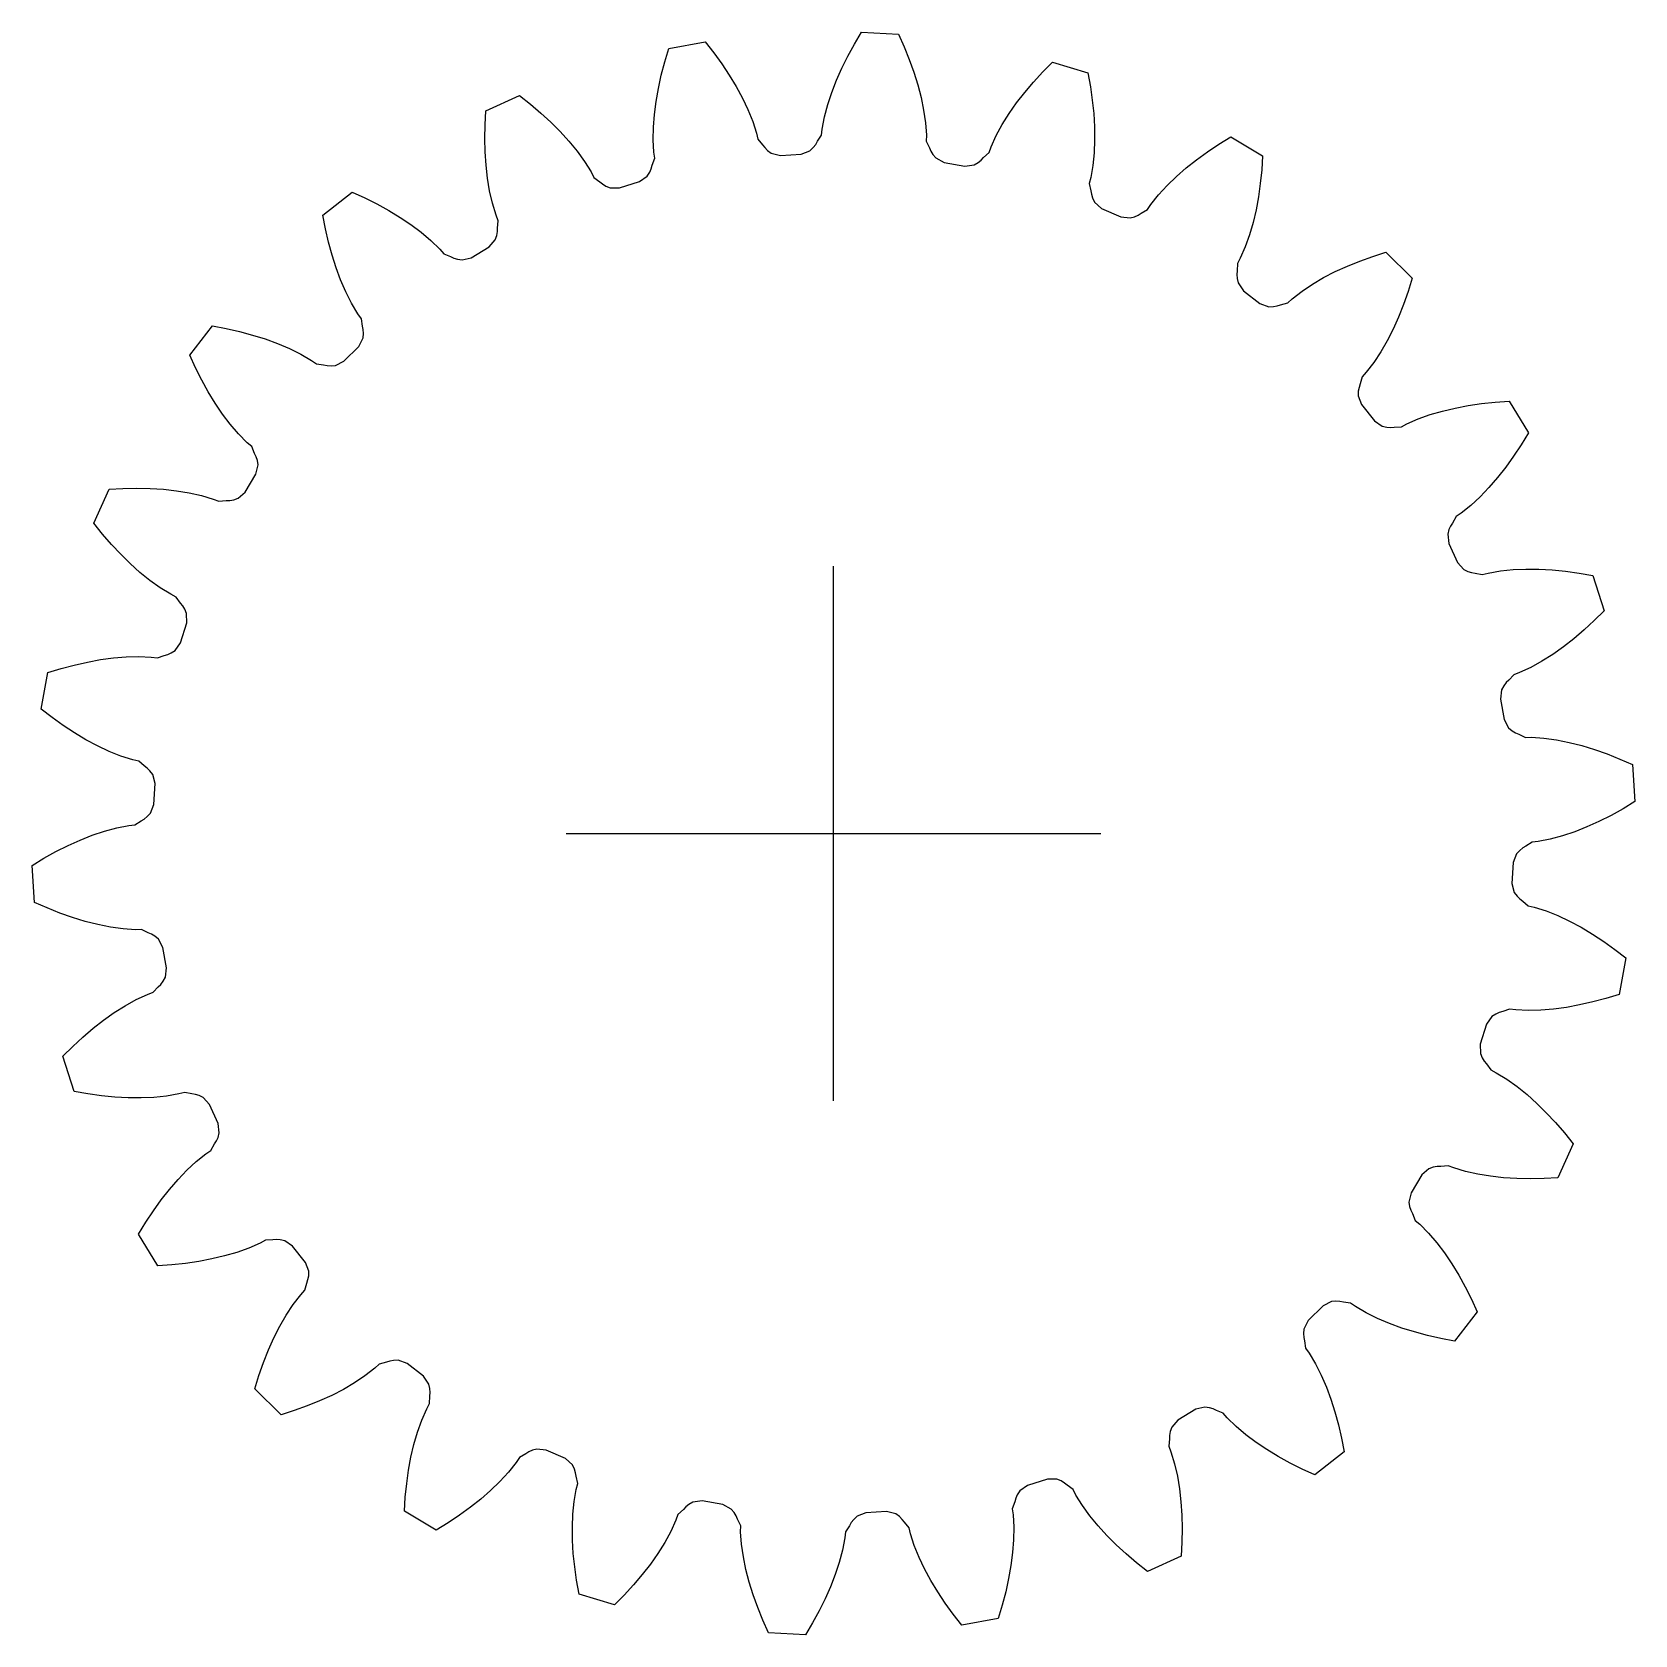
# Model space of a CAD drawing. Extents: x 0 to 68.4, y 0 to 68.4.
import ezdxf

# ---------------------------------------------------------------- set-up
doc = ezdxf.new("R2010")
doc.units = 0

msp = doc.modelspace()

# ---------------------------------------------------------------- linework, layer by layer
for p, q in [((35.08762, 67.86496), (35.39057, 68.37508)), ((35.39057, 68.37508), (36.96889, 68.28343)), ((27.17679, 67.66737), (28.73118, 67.9561)), ((28.73118, 67.9561), (29.09568, 67.48798)), ((34.80814, 67.35194), (35.08762, 67.86496)), ((36.96889, 68.28343), (37.21077, 67.74169)), ((37.21077, 67.74169), (37.429, 67.19976)), ((26.85614, 66.53457), (27.00472, 67.09958)), ((27.00472, 67.09958), (27.17679, 67.66737)), ((29.09568, 67.48798), (29.43726, 67.01403)), ((29.43726, 67.01403), (29.75492, 66.53458)), ((34.55307, 66.83646), (34.80814, 67.35194)), ((37.429, 67.19976), (37.62269, 66.65823)), ((43.11882, 66.67375), (43.53504, 67.09654)), ((43.53504, 67.09654), (45.04556, 66.62984)), ((26.73185, 65.97303), (26.85614, 66.53457)), ((29.75492, 66.53458), (30.04738, 66.04994)), ((34.12157, 65.79997), (34.32366, 66.31898)), ((34.32366, 66.31898), (34.55307, 66.83646)), ((37.62269, 66.65823), (37.79067, 66.11767)), ((42.72468, 66.24251), (43.11882, 66.67375)), ((45.04556, 66.62984), (45.15076, 66.04595)), ((19.37106, 65.01454), (20.81118, 65.66687)), ((20.81118, 65.66687), (21.27711, 65.29958)), ((26.63294, 65.41569), (26.73185, 65.97303)), ((30.04738, 66.04994), (30.31292, 65.56035)), ((33.94924, 65.27991), (34.12157, 65.79997)), ((37.79067, 66.11767), (37.93133, 65.57876)), ((42.00707, 65.35552), (42.35366, 65.80305)), ((42.35366, 65.80305), (42.72468, 66.24251)), ((45.15076, 66.04595), (45.23296, 65.46755)), ((19.33987, 64.42206), (19.37106, 65.01454)), ((21.27711, 65.29958), (21.72219, 64.92115)), ((26.56093, 64.8634), (26.63294, 65.41569)), ((30.31292, 65.56035), (30.54908, 65.06599)), ((30.54908, 65.06599), (30.7519, 64.56685)), ((33.81058, 64.75928), (33.94924, 65.27991)), ((37.93133, 65.57876), (38.04232, 65.04225)), ((38.04232, 65.04225), (38.11979, 64.50907)), ((41.68665, 64.89995), (42.00707, 65.35552)), ((45.23296, 65.46755), (45.29142, 64.89539)), ((19.33081, 63.83792), (19.33987, 64.42206)), ((21.72219, 64.92115), (22.14536, 64.53165)), ((22.14536, 64.53165), (22.5453, 64.13108)), ((26.50803, 63.77852), (26.51806, 64.3172)), ((26.51806, 64.3172), (26.56093, 64.8634)), ((30.7519, 64.56685), (30.9136, 64.06252)), ((33.71336, 64.23867), (33.81058, 64.75928)), ((38.11979, 64.50907), (38.1561, 63.9807)), ((41.13564, 63.96393), (41.39486, 64.43624)), ((41.39486, 64.43624), (41.68665, 64.89995)), ((45.29142, 64.89539), (45.32516, 64.33035)), ((45.32516, 64.33035), (45.33277, 63.77343)), ((19.34452, 63.26295), (19.33081, 63.83792)), ((22.5453, 64.13108), (22.9203, 63.71927)), ((22.9203, 63.71927), (23.2679, 63.29579)), ((26.53822, 63.24977), (26.50803, 63.77852)), ((30.9136, 64.06252), (30.9727, 63.80786)), ((30.9727, 63.80786), (31.1758, 63.56833)), ((33.33743, 63.45118), (33.4376, 63.58379)), ((33.4376, 63.58379), (33.51517, 63.71552)), ((33.51517, 63.71552), (33.68664, 63.9786)), ((33.68664, 63.9786), (33.71336, 64.23867)), ((38.1561, 63.9807), (38.15254, 63.7193)), ((38.15254, 63.7193), (38.29241, 63.43813)), ((40.91666, 63.48171), (41.13564, 63.96393)), ((45.33277, 63.77343), (45.31213, 63.22595)), ((50.14568, 63.27077), (50.63156, 63.59515)), ((50.63156, 63.59515), (51.13687, 63.90605)), ((51.13687, 63.90605), (52.49181, 63.09142)), ((19.38187, 62.69813), (19.34452, 63.26295)), ((23.2679, 63.29579), (23.58428, 62.85969)), ((26.47099, 62.69439), (26.57452, 62.99087)), ((26.57452, 62.99087), (26.53822, 63.24977)), ((31.1758, 63.56833), (31.26926, 63.44736)), ((31.26926, 63.44736), (31.38527, 63.32836)), ((31.38527, 63.32836), (31.54251, 63.21278)), ((31.54251, 63.21278), (31.93238, 63.11564)), ((31.93238, 63.11564), (32.82128, 63.17156)), ((32.82128, 63.17156), (33.19591, 63.3168)), ((33.19591, 63.3168), (33.33743, 63.45118)), ((38.29241, 63.43813), (38.35421, 63.29831)), ((38.35421, 63.29831), (38.43836, 63.155)), ((38.43836, 63.155), (38.56337, 63.00515)), ((38.56337, 63.00515), (38.91868, 62.81752)), ((40.36319, 62.80706), (40.49219, 62.91185)), ((40.49219, 62.91185), (40.59902, 63.02119)), ((40.59902, 63.02119), (40.82848, 63.23559)), ((40.82848, 63.23559), (40.91666, 63.48171)), ((45.31213, 63.22595), (45.25975, 62.68973)), ((49.23665, 62.58128), (49.68027, 62.93287)), ((49.68027, 62.93287), (50.14568, 63.27077)), ((52.49181, 63.09142), (52.45422, 62.49932)), ((19.44412, 62.14466), (19.38187, 62.69813)), ((23.58428, 62.85969), (23.86197, 62.40872)), ((23.86197, 62.40872), (23.9803, 62.1756)), ((25.92744, 62.00018), (26.25643, 62.23086)), ((26.25643, 62.23086), (26.36167, 62.3952)), ((26.36167, 62.3952), (26.4272, 62.54793)), ((26.4272, 62.54793), (26.47099, 62.69439)), ((38.91868, 62.81752), (39.79513, 62.6591)), ((39.79513, 62.6591), (40.19363, 62.71046)), ((40.19363, 62.71046), (40.36319, 62.80706)), ((45.25975, 62.68973), (45.16856, 62.16802)), ((48.42223, 61.83523), (48.81651, 62.21564)), ((48.81651, 62.21564), (49.23665, 62.58128)), ((52.45422, 62.49932), (52.39561, 61.91806)), ((12.42701, 60.57076), (13.66916, 61.54878)), ((13.66916, 61.54878), (14.20946, 61.30367)), ((19.53321, 61.60408), (19.44412, 62.14466)), ((19.65238, 61.07865), (19.53321, 61.60408)), ((23.9803, 62.1756), (24.23482, 61.99164)), ((24.23482, 61.99164), (24.35452, 61.89655)), ((24.35452, 61.89655), (24.49563, 61.80876)), ((24.49563, 61.80876), (24.67596, 61.73417)), ((24.67596, 61.73417), (25.07776, 61.73316)), ((25.07776, 61.73316), (25.92744, 62.00018)), ((45.16856, 62.16802), (45.10255, 61.91506)), ((45.10255, 61.91506), (45.17107, 61.60859)), ((45.17107, 61.60859), (45.19761, 61.45805)), ((48.05751, 61.43868), (48.42223, 61.83523)), ((52.39561, 61.91806), (52.31545, 61.34854)), ((14.20946, 61.30367), (14.73216, 61.04275)), ((14.73216, 61.04275), (15.23625, 60.76584)), ((19.80824, 60.57249), (19.65238, 61.07865)), ((45.19761, 61.45805), (45.24502, 61.29876)), ((45.24502, 61.29876), (45.33054, 61.12335)), ((45.33054, 61.12335), (45.63061, 60.85614)), ((45.63061, 60.85614), (46.44368, 60.49257)), ((47.58497, 60.80502), (47.72949, 61.02288)), ((47.72949, 61.02288), (48.05751, 61.43868)), ((52.31545, 61.34854), (52.21298, 60.79184)), ((12.53851, 59.98804), (12.42701, 60.57076)), ((15.23625, 60.76584), (15.72044, 60.47262)), ((15.72044, 60.47262), (16.18309, 60.16252)), ((16.18309, 60.16252), (16.62194, 59.83453)), ((19.90544, 60.3298), (19.80824, 60.57249)), ((19.87587, 60.01715), (19.90544, 60.3298)), ((46.44368, 60.49257), (46.8429, 60.44708)), ((46.8429, 60.44708), (47.03065, 60.50029)), ((47.03065, 60.50029), (47.18098, 60.57116)), ((47.18098, 60.57116), (47.31087, 60.65176)), ((47.31087, 60.65176), (47.58497, 60.80502)), ((52.08709, 60.24929), (51.93603, 59.72265)), ((52.21298, 60.79184), (52.08709, 60.24929)), ((12.66951, 59.4187), (12.53851, 59.98804)), ((16.62194, 59.83453), (17.03348, 59.48681)), ((17.03348, 59.48681), (17.41104, 59.1154)), ((19.51426, 59.21304), (19.77848, 59.51575)), ((19.77848, 59.51575), (19.84134, 59.70049)), ((19.84134, 59.70049), (19.86841, 59.86447)), ((19.86841, 59.86447), (19.87587, 60.01715)), ((51.93603, 59.72265), (51.75685, 59.21454)), ((12.82042, 58.86372), (12.66951, 59.4187)), ((12.99185, 58.32425), (12.82042, 58.86372)), ((17.41104, 59.1154), (17.58172, 58.91738)), ((17.58172, 58.91738), (17.87286, 58.79967)), ((17.87286, 58.79967), (18.01184, 58.73599)), ((18.75317, 58.75043), (19.51426, 59.21304)), ((51.75685, 59.21454), (51.54346, 58.72982)), ((56.63985, 58.60943), (57.18924, 58.8081)), ((57.18924, 58.8081), (57.75427, 58.98903)), ((57.75427, 58.98903), (58.87489, 57.87382)), ((13.18475, 57.80176), (12.99185, 58.32425)), ((18.01184, 58.73599), (18.16986, 58.68453)), ((18.16986, 58.68453), (18.3628, 58.65526)), ((18.3628, 58.65526), (18.75317, 58.75043)), ((51.41201, 58.18605), (51.40175, 58.03352)), ((51.41882, 58.50001), (51.41201, 58.18605)), ((51.54346, 58.72982), (51.41882, 58.50001)), ((55.0968, 57.90304), (55.59223, 58.15752)), ((55.59223, 58.15752), (56.1071, 58.39272)), ((56.1071, 58.39272), (56.63985, 58.60943)), ((13.40063, 57.2982), (13.18475, 57.80176)), ((51.40175, 58.03352), (51.40966, 57.86752)), ((51.40966, 57.86752), (51.45072, 57.67674)), ((51.45072, 57.67674), (51.67813, 57.34549)), ((54.17391, 57.3303), (54.62294, 57.62805)), ((54.62294, 57.62805), (55.0968, 57.90304)), ((58.87489, 57.87382), (58.69669, 57.30792)), ((13.64208, 56.81657), (13.40063, 57.2982)), ((13.91454, 56.36241), (13.64208, 56.81657)), ((51.67813, 57.34549), (52.38056, 56.7979)), ((52.38056, 56.7979), (52.75729, 56.65819)), ((53.11524, 56.69776), (53.26065, 56.74493)), ((53.26065, 56.74493), (53.56346, 56.82814)), ((53.56346, 56.82814), (53.75591, 57.00508)), ((53.75591, 57.00508), (54.17391, 57.3303)), ((58.50068, 56.75757), (58.28655, 56.22379)), ((58.69669, 57.30792), (58.50068, 56.75757)), ((14.067, 56.15003), (13.91454, 56.36241)), ((14.1131, 55.8394), (14.067, 56.15003)), ((52.75729, 56.65819), (52.95232, 56.66493)), ((52.95232, 56.66493), (53.11524, 56.69776)), ((58.28655, 56.22379), (58.05383, 55.70778)), ((6.7482, 54.59429), (7.72021, 55.84116)), ((7.72021, 55.84116), (8.30346, 55.73247)), ((8.30346, 55.73247), (8.87342, 55.60422)), ((8.87342, 55.60422), (9.42913, 55.456)), ((9.42913, 55.456), (9.96942, 55.28717)), ((14.1424, 55.68936), (14.1131, 55.8394)), ((14.13853, 55.32925), (14.15535, 55.52368)), ((14.15535, 55.52368), (14.1424, 55.68936)), ((58.05383, 55.70778), (57.80176, 55.21113)), ((9.96942, 55.28717), (10.49284, 55.0968)), ((10.49284, 55.0968), (10.99743, 54.88336)), ((10.99743, 54.88336), (11.48023, 54.64424)), ((13.32617, 54.34081), (13.95443, 54.97211)), ((13.95443, 54.97211), (14.13853, 55.32925)), ((57.52905, 54.73594), (57.23348, 54.28548)), ((57.80176, 55.21113), (57.52905, 54.73594)), ((6.99592, 54.05518), (6.7482, 54.59429)), ((7.25937, 53.53374), (6.99592, 54.05518)), ((11.48023, 54.64424), (11.9357, 54.37398)), ((11.9357, 54.37398), (12.14881, 54.22255)), ((12.14881, 54.22255), (12.45966, 54.17795)), ((12.45966, 54.17795), (12.60983, 54.14937)), ((12.60983, 54.14937), (12.77558, 54.13722)), ((12.77558, 54.13722), (12.96992, 54.15498)), ((12.96992, 54.15498), (13.32617, 54.34081)), ((57.23348, 54.28548), (56.91029, 53.86591)), ((7.53871, 53.031), (7.25937, 53.53374)), ((56.65253, 53.3694), (56.60606, 53.22376)), ((56.73428, 53.67261), (56.65253, 53.3694)), ((56.91029, 53.86591), (56.73428, 53.67261)), ((7.83426, 52.54824), (7.53871, 53.031)), ((56.57402, 53.06069), (56.56823, 52.86563)), ((56.56823, 52.86563), (56.70975, 52.48958)), ((56.60606, 53.22376), (56.57402, 53.06069)), ((8.14659, 52.08709), (7.83426, 52.54824)), ((8.4767, 51.64983), (8.14659, 52.08709)), ((56.70975, 52.48958), (57.26073, 51.7898)), ((59.12939, 51.87755), (59.63662, 52.05919)), ((59.63662, 52.05919), (60.16252, 52.21279)), ((60.16252, 52.21279), (60.70446, 52.34131)), ((60.70446, 52.34131), (61.26065, 52.44646)), ((61.26065, 52.44646), (61.82978, 52.52937)), ((61.82978, 52.52937), (62.41075, 52.5908)), ((62.41075, 52.5908), (63.00267, 52.63125)), ((63.00267, 52.63125), (63.82383, 51.28026)), ((8.8264, 51.23997), (8.4767, 51.64983)), ((57.26073, 51.7898), (57.59308, 51.56399)), ((57.59308, 51.56399), (57.78405, 51.52386)), ((57.78405, 51.52386), (57.9501, 51.51675)), ((57.9501, 51.51675), (58.10257, 51.52775)), ((58.10257, 51.52775), (58.4165, 51.53608)), ((58.4165, 51.53608), (58.6457, 51.66182)), ((58.6457, 51.66182), (59.12939, 51.87755)), ((63.82383, 51.28026), (63.51538, 50.77345)), ((9.19963, 50.86421), (8.8264, 51.23997)), ((9.39848, 50.6945), (9.19963, 50.86421)), ((9.51759, 50.40392), (9.39848, 50.6945)), ((63.51538, 50.77345), (63.19336, 50.286)), ((9.58194, 50.26526), (9.51759, 50.40392)), ((9.57109, 49.52387), (9.66437, 49.91469)), ((9.63417, 50.10748), (9.58194, 50.26526)), ((9.66437, 49.91469), (9.63417, 50.10748)), ((63.19336, 50.286), (62.85771, 49.81897)), ((9.11216, 48.76055), (9.57109, 49.52387)), ((62.50827, 49.37366), (62.14466, 48.95176)), ((62.85771, 49.81897), (62.50827, 49.37366)), ((2.66468, 47.43245), (3.31004, 48.87571)), ((3.31004, 48.87571), (3.90236, 48.90976)), ((3.90236, 48.90976), (4.48645, 48.92164)), ((4.48645, 48.92164), (5.06148, 48.91071)), ((5.06148, 48.91071), (5.62647, 48.87609)), ((5.62647, 48.87609), (6.18024, 48.81651)), ((6.18024, 48.81651), (6.72125, 48.73004)), ((6.72125, 48.73004), (7.24724, 48.61341)), ((7.24724, 48.61341), (7.75415, 48.46)), ((8.81074, 48.49487), (9.11216, 48.76055)), ((61.76616, 48.55564), (61.37138, 48.18901)), ((62.14466, 48.95176), (61.76616, 48.55564)), ((7.75415, 48.46), (7.99731, 48.36397)), ((7.99731, 48.36397), (8.30981, 48.39505)), ((8.30981, 48.39505), (8.46245, 48.40325)), ((8.46245, 48.40325), (8.6263, 48.43112)), ((8.6263, 48.43112), (8.81074, 48.49487)), ((60.95716, 47.85898), (60.74001, 47.71341)), ((61.37138, 48.18901), (60.95716, 47.85898)), ((3.03421, 46.9683), (2.66468, 47.43245)), ((60.5081, 47.30829), (60.43796, 47.15762)), ((60.58807, 47.43858), (60.5081, 47.30829)), ((60.74001, 47.71341), (60.58807, 47.43858)), ((3.41479, 46.52506), (3.03421, 46.9683)), ((3.80633, 46.10377), (3.41479, 46.52506)), ((60.43796, 47.15762), (60.38566, 46.96962)), ((60.38566, 46.96962), (60.43308, 46.57063)), ((60.43308, 46.57063), (60.80058, 45.75932)), ((4.20883, 45.70577), (3.80633, 46.10377)), ((4.62245, 45.33277), (4.20883, 45.70577)), ((5.04761, 44.98722), (4.62245, 45.33277)), ((34.19794, 22.79863), (34.19794, 45.59725)), ((60.80058, 45.75932), (61.06923, 45.46054)), ((61.06923, 45.46054), (61.24505, 45.37587)), ((61.24505, 45.37587), (61.40456, 45.32923)), ((61.40456, 45.32923), (61.55524, 45.30342)), ((61.55524, 45.30342), (61.86204, 45.23638)), ((61.86204, 45.23638), (62.11467, 45.30362)), ((62.11467, 45.30362), (62.63593, 45.39733)), ((62.63593, 45.39733), (63.17189, 45.4523)), ((63.17189, 45.4523), (63.71927, 45.47558)), ((63.71927, 45.47558), (64.27622, 45.47067)), ((64.27622, 45.47067), (64.84142, 45.43966)), ((64.84142, 45.43966), (65.41385, 45.38396)), ((65.41385, 45.38396), (65.99264, 45.30456)), ((65.99264, 45.30456), (66.57703, 45.20219)), ((66.57703, 45.20219), (67.05102, 43.69394)), ((5.48523, 44.67295), (5.04761, 44.98722)), ((5.93754, 44.39744), (5.48523, 44.67295)), ((6.17123, 44.28024), (5.93754, 44.39744)), ((6.35641, 44.02661), (6.17123, 44.28024)), ((6.45208, 43.90738), (6.35641, 44.02661)), ((6.54055, 43.76669), (6.45208, 43.90738)), ((6.61601, 43.58672), (6.54055, 43.76669)), ((6.35605, 42.33397), (6.61896, 43.18493)), ((6.61896, 43.18493), (6.61601, 43.58672)), ((66.63025, 43.27567), (66.20093, 42.87946)), ((67.05102, 43.69394), (66.63025, 43.27567)), ((65.76327, 42.50632), (65.31741, 42.15757)), ((66.20093, 42.87946), (65.76327, 42.50632)), ((3.49593, 41.68665), (4.04191, 41.73216)), ((4.04191, 41.73216), (4.58054, 41.7448)), ((4.58054, 41.7448), (5.10943, 41.71715)), ((5.10943, 41.71715), (5.3685, 41.68211)), ((5.3685, 41.68211), (5.66448, 41.78707)), ((5.66448, 41.78707), (5.81073, 41.83156)), ((5.81073, 41.83156), (5.96314, 41.89783)), ((5.96314, 41.89783), (6.12696, 42.00387)), ((6.12696, 42.00387), (6.35605, 42.33397)), ((64.8634, 41.83495), (64.4011, 41.54093)), ((65.31741, 42.15757), (64.8634, 41.83495)), ((0.41375, 39.50148), (0.69497, 41.05724)), ((0.69497, 41.05724), (1.26192, 41.23205)), ((1.26192, 41.23205), (1.8262, 41.38337)), ((1.8262, 41.38337), (2.38713, 41.51037)), ((2.38713, 41.51037), (2.94399, 41.61197)), ((2.94399, 41.61197), (3.49593, 41.68665)), ((63.44889, 41.05811), (63.20321, 40.96875)), ((63.93005, 41.27943), (63.44889, 41.05811)), ((64.4011, 41.54093), (63.93005, 41.27943)), ((62.68115, 40.33137), (62.63171, 39.93262)), ((62.77693, 40.50139), (62.68115, 40.33137)), ((62.88109, 40.6309), (62.77693, 40.50139)), ((62.98991, 40.73826), (62.88109, 40.6309)), ((63.20321, 40.96875), (62.98991, 40.73826)), ((62.63171, 39.93262), (62.79437, 39.05694)), ((0.88363, 39.13925), (0.41375, 39.50148)), ((1.35922, 38.79996), (0.88363, 39.13925)), ((62.79437, 39.05694), (62.98371, 38.70255)), ((1.8402, 38.48462), (1.35922, 38.79996)), ((2.32625, 38.19451), (1.8402, 38.48462)), ((62.98371, 38.70255), (63.13416, 38.57827)), ((63.13416, 38.57827), (63.27788, 38.49481)), ((63.27788, 38.49481), (63.418, 38.43369)), ((63.418, 38.43369), (63.69984, 38.29517)), ((63.69984, 38.29517), (63.96123, 38.3)), ((63.96123, 38.3), (64.48976, 38.26624)), ((2.81712, 37.93133), (2.32625, 38.19451)), ((3.31262, 37.69757), (2.81712, 37.93133)), ((3.81273, 37.49717), (3.31262, 37.69757)), ((64.48976, 38.26624), (65.02331, 38.19135)), ((65.02331, 38.19135), (65.56035, 38.08296)), ((65.56035, 38.08296), (66.09994, 37.9449)), ((66.09994, 37.9449), (66.64129, 37.77953)), ((66.64129, 37.77953), (67.18376, 37.58846)), ((4.31784, 37.3379), (3.81273, 37.49717)), ((4.57278, 37.28003), (4.31784, 37.3379)), ((4.81328, 37.07809), (4.57278, 37.28003)), ((4.9347, 36.98522), (4.81328, 37.07809)), ((5.05427, 36.86979), (4.9347, 36.98522)), ((67.18376, 37.58846), (67.72673, 37.37286)), ((67.72673, 37.37286), (68.26964, 37.1336)), ((68.26964, 37.1336), (68.36891, 35.55575)), ((5.17061, 36.71311), (5.05427, 36.86979)), ((5.26963, 36.3237), (5.17061, 36.71311)), ((5.218, 35.43455), (5.26963, 36.3237)), ((68.36891, 35.55575), (67.86027, 35.25033)), ((4.80876, 34.81624), (4.94089, 34.91706)), ((4.94089, 34.91706), (5.07457, 35.05922)), ((5.07457, 35.05922), (5.218, 35.43455)), ((67.3486, 34.96837), (66.83436, 34.71082)), ((67.86027, 35.25033), (67.3486, 34.96837)), ((2.59591, 34.12157), (3.11514, 34.29642)), ((3.11514, 34.29642), (3.63508, 34.43759)), ((3.63508, 34.43759), (4.15522, 34.53732)), ((4.15522, 34.53732), (4.41515, 34.5653)), ((4.41515, 34.5653), (4.67741, 34.73804)), ((4.67741, 34.73804), (4.80876, 34.81624)), ((22.79863, 34.19794), (45.59725, 34.19794)), ((65.79997, 34.27431), (65.28074, 34.09946)), ((66.318, 34.47891), (65.79997, 34.27431)), ((66.83436, 34.71082), (66.318, 34.47891)), ((1.04728, 33.42751), (1.56152, 33.68506)), ((1.56152, 33.68506), (2.07788, 33.91697)), ((2.07788, 33.91697), (2.59591, 34.12157)), ((63.58712, 33.57964), (63.45499, 33.47882)), ((63.71847, 33.65784), (63.58712, 33.57964)), ((63.98073, 33.83058), (63.71847, 33.65784)), ((64.24066, 33.85856), (63.98073, 33.83058)), ((64.7608, 33.95829), (64.24066, 33.85856)), ((65.28074, 34.09946), (64.7608, 33.95829)), ((0.02697, 32.84013), (0.53561, 33.14555)), ((0.12624, 31.26228), (0.02697, 32.84013)), ((0.53561, 33.14555), (1.04728, 33.42751)), ((63.17788, 32.96133), (63.12625, 32.07218)), ((63.32131, 33.33666), (63.17788, 32.96133)), ((63.45499, 33.47882), (63.32131, 33.33666)), ((63.12625, 32.07218), (63.12625, 32.07218)), ((63.12625, 32.07218), (63.22527, 31.68277)), ((63.22527, 31.68277), (63.34161, 31.52609)), ((63.34161, 31.52609), (63.46118, 31.41066)), ((0.66915, 31.02302), (0.12624, 31.26228)), ((1.21212, 30.80742), (0.66915, 31.02302)), ((1.75459, 30.61635), (1.21212, 30.80742)), ((63.46118, 31.41066), (63.5826, 31.31779)), ((63.5826, 31.31779), (63.8231, 31.11585)), ((63.8231, 31.11585), (64.07805, 31.05798)), ((64.07805, 31.05798), (64.58315, 30.89871)), ((64.58315, 30.89871), (65.08326, 30.69831)), ((2.29594, 30.45098), (1.75459, 30.61635)), ((2.83553, 30.31292), (2.29594, 30.45098)), ((3.37257, 30.20453), (2.83553, 30.31292)), ((3.90612, 30.12964), (3.37257, 30.20453)), ((4.43465, 30.09588), (3.90612, 30.12964)), ((4.69604, 30.10071), (4.43465, 30.09588)), ((4.97788, 29.96219), (4.69604, 30.10071)), ((65.08326, 30.69831), (65.57876, 30.46455)), ((65.57876, 30.46455), (66.06963, 30.20137)), ((66.06963, 30.20137), (66.55568, 29.91126)), ((5.118, 29.90107), (4.97788, 29.96219)), ((5.26172, 29.81761), (5.118, 29.90107)), ((5.41217, 29.69333), (5.26172, 29.81761)), ((5.60151, 29.33894), (5.41217, 29.69333)), ((66.55568, 29.91126), (67.03666, 29.59592)), ((67.03666, 29.59592), (67.51225, 29.25663)), ((5.76417, 28.46326), (5.60151, 29.33894)), ((67.51225, 29.25663), (67.98213, 28.8944)), ((67.98213, 28.8944), (67.70091, 27.33864)), ((5.61895, 27.89449), (5.71473, 28.06451)), ((5.71473, 28.06451), (5.76417, 28.46326)), ((4.94699, 27.33777), (5.19267, 27.42713)), ((5.19267, 27.42713), (5.40597, 27.65762)), ((5.40597, 27.65762), (5.51479, 27.76498)), ((5.51479, 27.76498), (5.61895, 27.89449)), ((3.53248, 26.56093), (3.99478, 26.85495)), ((3.99478, 26.85495), (4.46583, 27.11645)), ((4.46583, 27.11645), (4.94699, 27.33777)), ((63.02738, 26.71377), (62.7314, 26.60881)), ((63.28645, 26.67873), (63.02738, 26.71377)), ((63.81535, 26.65109), (63.28645, 26.67873)), ((64.35397, 26.66372), (63.81535, 26.65109)), ((64.89995, 26.70923), (64.35397, 26.66372)), ((65.45189, 26.78391), (64.89995, 26.70923)), ((66.00875, 26.88551), (65.45189, 26.78391)), ((66.56968, 27.01251), (66.00875, 26.88551)), ((67.13396, 27.16383), (66.56968, 27.01251)), ((67.70091, 27.33864), (67.13396, 27.16383)), ((2.63261, 25.88956), (3.07847, 26.23831)), ((3.07847, 26.23831), (3.53248, 26.56093)), ((62.03983, 26.06192), (61.77692, 25.21095)), ((62.26892, 26.39201), (62.03983, 26.06192)), ((62.43274, 26.49805), (62.26892, 26.39201)), ((62.58515, 26.56432), (62.43274, 26.49805)), ((62.7314, 26.60881), (62.58515, 26.56432)), ((1.76563, 25.12021), (2.19495, 25.51642)), ((2.19495, 25.51642), (2.63261, 25.88956)), ((1.34486, 24.70194), (1.76563, 25.12021)), ((1.81885, 23.19369), (1.34486, 24.70194)), ((61.77692, 25.21095), (61.77987, 24.80916)), ((61.77987, 24.80916), (61.85533, 24.62919)), ((61.85533, 24.62919), (61.9438, 24.4885)), ((61.9438, 24.4885), (62.03947, 24.36927)), ((62.03947, 24.36927), (62.22465, 24.11564)), ((62.22465, 24.11564), (62.45834, 23.99844)), ((62.45834, 23.99844), (62.91065, 23.72293)), ((62.91065, 23.72293), (63.34827, 23.40867)), ((63.34827, 23.40867), (63.77343, 23.06311)), ((2.40324, 23.09132), (1.81885, 23.19369)), ((2.98203, 23.01192), (2.40324, 23.09132)), ((3.55446, 22.95622), (2.98203, 23.01192)), ((4.11966, 22.92521), (3.55446, 22.95622)), ((4.67661, 22.9203), (4.11966, 22.92521)), ((5.22399, 22.94358), (4.67661, 22.9203)), ((5.75995, 22.99855), (5.22399, 22.94358)), ((6.28121, 23.09226), (5.75995, 22.99855)), ((6.53384, 23.1595), (6.28121, 23.09226)), ((6.84064, 23.09246), (6.53384, 23.1595)), ((6.99132, 23.06665), (6.84064, 23.09246)), ((7.15083, 23.02001), (6.99132, 23.06665)), ((7.32665, 22.93534), (7.15083, 23.02001)), ((7.5953, 22.63656), (7.32665, 22.93534)), ((7.9628, 21.82525), (7.5953, 22.63656)), ((63.77343, 23.06311), (64.18705, 22.69011)), ((64.18705, 22.69011), (64.58955, 22.29211)), ((64.58955, 22.29211), (64.98109, 21.87082)), ((7.88778, 21.08759), (7.95792, 21.23826)), ((7.95792, 21.23826), (8.01022, 21.42626)), ((8.01022, 21.42626), (7.9628, 21.82525)), ((64.98109, 21.87082), (65.36167, 21.42758)), ((65.36167, 21.42758), (65.7312, 20.96343)), ((7.0245, 20.20687), (7.43872, 20.5369)), ((7.43872, 20.5369), (7.65587, 20.68247)), ((7.65587, 20.68247), (7.80781, 20.9573)), ((7.80781, 20.9573), (7.88778, 21.08759)), ((65.7312, 20.96343), (65.08584, 19.52017)), ((6.25122, 19.44412), (6.62972, 19.84024)), ((6.62972, 19.84024), (7.0245, 20.20687)), ((59.58514, 19.90101), (59.28372, 19.63533)), ((59.76958, 19.96476), (59.58514, 19.90101)), ((59.93343, 19.99263), (59.76958, 19.96476)), ((60.08607, 20.00083), (59.93343, 19.99263)), ((60.39857, 20.03191), (60.08607, 20.00083)), ((60.64173, 19.93588), (60.39857, 20.03191)), ((61.14864, 19.78247), (60.64173, 19.93588)), ((5.88761, 19.02222), (6.25122, 19.44412)), ((59.28372, 19.63533), (58.82479, 18.87201)), ((61.67463, 19.66585), (61.14864, 19.78247)), ((62.21564, 19.57937), (61.67463, 19.66585)), ((62.76941, 19.51979), (62.21564, 19.57937)), ((63.3344, 19.48517), (62.76941, 19.51979)), ((63.90943, 19.47424), (63.3344, 19.48517)), ((64.49352, 19.48612), (63.90943, 19.47424)), ((65.08584, 19.52017), (64.49352, 19.48612)), ((5.20252, 18.10988), (5.53817, 18.57691)), ((5.53817, 18.57691), (5.88761, 19.02222)), ((58.82479, 18.87201), (58.73151, 18.48119)), ((58.73151, 18.48119), (58.76171, 18.2884)), ((4.8805, 17.62243), (5.20252, 18.10988)), ((58.76171, 18.2884), (58.81394, 18.13062)), ((58.81394, 18.13062), (58.87829, 17.99196)), ((58.87829, 17.99196), (58.9974, 17.70139)), ((4.57205, 17.11562), (4.8805, 17.62243)), ((5.39321, 15.76463), (4.57205, 17.11562)), ((58.9974, 17.70139), (59.19625, 17.53167)), ((59.19625, 17.53167), (59.56948, 17.15591)), ((59.56948, 17.15591), (59.91918, 16.74605)), ((9.26649, 16.51833), (8.75926, 16.33669)), ((9.75018, 16.73406), (9.26649, 16.51833)), ((9.97939, 16.8598), (9.75018, 16.73406)), ((10.29331, 16.86813), (9.97939, 16.8598)), ((10.44578, 16.87913), (10.29331, 16.86813)), ((10.61183, 16.87202), (10.44578, 16.87913)), ((10.8028, 16.83189), (10.61183, 16.87202)), ((11.13515, 16.60608), (10.8028, 16.83189)), ((11.68613, 15.9063), (11.13515, 16.60608)), ((59.91918, 16.74605), (60.24929, 16.30879)), ((5.98513, 15.80508), (5.39321, 15.76463)), ((6.5661, 15.86651), (5.98513, 15.80508)), ((7.13523, 15.94942), (6.5661, 15.86651)), ((7.69142, 16.05457), (7.13523, 15.94942)), ((8.23336, 16.18309), (7.69142, 16.05457)), ((8.75926, 16.33669), (8.23336, 16.18309)), ((11.82765, 15.53025), (11.68613, 15.9063)), ((60.24929, 16.30879), (60.56162, 15.84764)), ((60.56162, 15.84764), (60.85717, 15.36488)), ((11.74335, 15.02648), (11.78982, 15.17212)), ((11.78982, 15.17212), (11.82186, 15.33519)), ((11.82186, 15.33519), (11.82765, 15.53025)), ((60.85717, 15.36488), (61.13651, 14.86214)), ((11.1624, 14.1104), (11.48559, 14.52997)), ((11.48559, 14.52997), (11.6616, 14.72327)), ((11.6616, 14.72327), (11.74335, 15.02648)), ((61.13651, 14.86214), (61.39996, 14.3407)), ((10.86683, 13.65994), (11.1624, 14.1104)), ((55.06971, 14.05508), (54.44145, 13.42377)), ((55.42596, 14.2409), (55.06971, 14.05508)), ((55.6203, 14.25866), (55.42596, 14.2409)), ((55.78605, 14.24651), (55.6203, 14.25866)), ((55.93622, 14.21794), (55.78605, 14.24651)), ((56.24707, 14.17333), (55.93622, 14.21794)), ((56.46018, 14.0219), (56.24707, 14.17333)), ((56.91565, 13.75164), (56.46018, 14.0219)), ((57.39845, 13.51252), (56.91565, 13.75164)), ((61.64768, 13.80159), (60.67567, 12.55472)), ((61.39996, 14.3407), (61.64768, 13.80159)), ((10.34205, 12.6881), (10.59412, 13.18475)), ((10.59412, 13.18475), (10.86683, 13.65994)), ((54.25735, 13.06663), (54.24053, 12.87221)), ((54.44145, 13.42377), (54.25735, 13.06663)), ((57.90304, 13.29908), (57.39845, 13.51252)), ((58.42646, 13.10871), (57.90304, 13.29908)), ((58.96675, 12.93989), (58.42646, 13.10871)), ((10.10933, 12.1721), (10.34205, 12.6881)), ((54.24053, 12.87221), (54.25348, 12.70652)), ((54.25348, 12.70652), (54.28278, 12.55648)), ((54.28278, 12.55648), (54.32889, 12.24585)), ((59.52246, 12.79166), (58.96675, 12.93989)), ((60.09242, 12.66341), (59.52246, 12.79166)), ((60.67567, 12.55472), (60.09242, 12.66341)), ((9.69919, 11.08796), (9.8952, 11.63831)), ((9.8952, 11.63831), (10.10933, 12.1721)), ((15.13523, 11.65095), (14.83242, 11.56774)), ((15.28064, 11.69812), (15.13523, 11.65095)), ((15.44356, 11.73095), (15.28064, 11.69812)), ((15.63859, 11.73769), (15.44356, 11.73095)), ((16.01532, 11.59798), (15.63859, 11.73769)), ((54.32889, 12.24585), (54.48134, 12.03347)), ((54.48134, 12.03347), (54.7538, 11.57932)), ((9.52099, 10.52206), (9.69919, 11.08796)), ((14.22197, 11.06558), (13.77294, 10.76783)), ((14.63997, 11.3908), (14.22197, 11.06558)), ((14.83242, 11.56774), (14.63997, 11.3908)), ((16.71775, 11.05039), (16.01532, 11.59798)), ((16.94516, 10.71914), (16.71775, 11.05039)), ((54.7538, 11.57932), (54.99525, 11.09768)), ((54.99525, 11.09768), (55.21113, 10.59412)), ((10.64161, 9.40685), (9.52099, 10.52206)), ((13.29908, 10.49284), (12.80365, 10.23836)), ((13.77294, 10.76783), (13.29908, 10.49284)), ((16.98622, 10.52836), (16.94516, 10.71914)), ((16.98387, 10.20983), (16.99413, 10.36236)), ((16.99413, 10.36236), (16.98622, 10.52836)), ((55.21113, 10.59412), (55.40403, 10.07163)), ((11.20664, 9.58778), (10.64161, 9.40685)), ((11.75603, 9.78645), (11.20664, 9.58778)), ((12.28878, 10.00316), (11.75603, 9.78645)), ((12.80365, 10.23836), (12.28878, 10.00316)), ((16.63903, 9.18134), (16.85242, 9.66606)), ((16.85242, 9.66606), (16.97706, 9.89587)), ((16.97706, 9.89587), (16.98387, 10.20983)), ((49.64271, 9.64545), (48.88162, 9.18284)), ((50.03308, 9.74062), (49.64271, 9.64545)), ((50.22602, 9.71135), (50.03308, 9.74062)), ((50.38404, 9.65989), (50.22602, 9.71135)), ((50.52302, 9.59621), (50.38404, 9.65989)), ((50.81416, 9.4785), (50.52302, 9.59621)), ((55.40403, 10.07163), (55.57546, 9.53216)), ((16.45985, 8.67323), (16.63903, 9.18134)), ((48.88162, 9.18284), (48.6174, 8.88013)), ((50.98484, 9.28048), (50.81416, 9.4785)), ((51.3624, 8.90907), (50.98484, 9.28048)), ((51.77394, 8.56135), (51.3624, 8.90907)), ((55.57546, 9.53216), (55.72637, 8.97718)), ((55.72637, 8.97718), (55.85737, 8.40784)), ((16.30879, 8.14659), (16.45985, 8.67323)), ((48.52001, 8.37873), (48.49044, 8.06608)), ((48.52747, 8.53141), (48.52001, 8.37873)), ((48.55454, 8.69539), (48.52747, 8.53141)), ((48.6174, 8.88013), (48.55454, 8.69539)), ((52.21279, 8.23336), (51.77394, 8.56135)), ((52.67544, 7.92326), (52.21279, 8.23336)), ((55.85737, 8.40784), (55.96887, 7.82512)), ((16.08043, 7.04734), (16.1829, 7.60404)), ((16.1829, 7.60404), (16.30879, 8.14659)), ((20.81091, 7.59086), (20.66639, 7.373)), ((21.08501, 7.74412), (20.81091, 7.59086)), ((21.2149, 7.82472), (21.08501, 7.74412)), ((21.36523, 7.89559), (21.2149, 7.82472)), ((21.55298, 7.9488), (21.36523, 7.89559)), ((21.9522, 7.90331), (21.55298, 7.9488)), ((22.76527, 7.53974), (21.9522, 7.90331)), ((23.06534, 7.27253), (22.76527, 7.53974)), ((48.49044, 8.06608), (48.58764, 7.82339)), ((48.58764, 7.82339), (48.7435, 7.31723)), ((53.15963, 7.63004), (52.67544, 7.92326)), ((53.66372, 7.35313), (53.15963, 7.63004)), ((55.96887, 7.82512), (54.72672, 6.8471)), ((16.00027, 6.47782), (16.08043, 7.04734)), ((20.33837, 6.9572), (19.97365, 6.56065)), ((20.66639, 7.373), (20.33837, 6.9572)), ((23.15086, 7.09712), (23.06534, 7.27253)), ((23.19827, 6.93783), (23.15086, 7.09712)), ((23.22481, 6.78729), (23.19827, 6.93783)), ((48.7435, 7.31723), (48.86267, 6.7918)), ((54.18642, 7.09221), (53.66372, 7.35313)), ((54.72672, 6.8471), (54.18642, 7.09221)), ((15.94166, 5.89656), (16.00027, 6.47782)), ((19.57937, 6.18024), (19.15923, 5.8146)), ((19.97365, 6.56065), (19.57937, 6.18024)), ((23.13613, 5.70615), (23.22732, 6.22786)), ((23.29333, 6.48082), (23.22481, 6.78729)), ((23.22732, 6.22786), (23.29333, 6.48082)), ((42.13945, 6.16502), (42.03421, 6.00068)), ((42.46844, 6.3957), (42.13945, 6.16502)), ((43.31812, 6.66272), (42.46844, 6.3957)), ((43.71992, 6.66171), (43.31812, 6.66272)), ((43.90025, 6.58712), (43.71992, 6.66171)), ((44.04137, 6.49933), (43.90025, 6.58712)), ((44.16106, 6.40424), (44.04137, 6.49933)), ((44.41558, 6.22028), (44.16106, 6.40424)), ((44.53391, 5.98716), (44.41558, 6.22028)), ((48.86267, 6.7918), (48.95176, 6.25122)), ((48.95176, 6.25122), (49.01401, 5.69775)), ((15.90407, 5.30446), (15.94166, 5.89656)), ((19.15923, 5.8146), (18.71561, 5.46301)), ((23.08375, 5.16993), (23.13613, 5.70615)), ((27.90369, 5.48403), (27.79686, 5.37469)), ((28.03269, 5.58882), (27.90369, 5.48403)), ((28.20225, 5.68542), (28.03269, 5.58882)), ((28.60075, 5.73678), (28.20225, 5.68542)), ((29.47721, 5.57836), (28.60075, 5.73678)), ((29.83251, 5.39073), (29.47721, 5.57836)), ((41.92489, 5.70149), (41.82136, 5.40501)), ((41.96868, 5.84795), (41.92489, 5.70149)), ((42.03421, 6.00068), (41.96868, 5.84795)), ((44.8116, 5.53619), (44.53391, 5.98716)), ((45.12798, 5.10009), (44.8116, 5.53619)), ((49.01401, 5.69775), (49.05136, 5.13293)), ((17.25901, 4.48983), (15.90407, 5.30446)), ((17.76432, 4.80073), (17.25901, 4.48983)), ((18.2502, 5.12511), (17.76432, 4.80073)), ((18.71561, 5.46301), (18.2502, 5.12511)), ((23.06311, 4.62245), (23.08375, 5.16993)), ((27.47922, 4.91418), (27.26024, 4.43195)), ((27.5674, 5.16029), (27.47922, 4.91418)), ((27.79686, 5.37469), (27.5674, 5.16029)), ((29.95752, 5.24088), (29.83251, 5.39073)), ((30.04167, 5.09757), (29.95752, 5.24088)), ((30.10347, 4.95775), (30.04167, 5.09757)), ((30.24334, 4.67658), (30.10347, 4.95775)), ((34.95828, 4.8121), (34.88071, 4.68036)), ((35.05845, 4.9447), (34.95828, 4.8121)), ((35.19997, 5.07908), (35.05845, 4.9447)), ((35.5746, 5.22432), (35.19997, 5.07908)), ((36.4635, 5.28024), (35.5746, 5.22432)), ((36.85337, 5.1831), (36.4635, 5.28024)), ((37.01061, 5.06752), (36.85337, 5.1831)), ((37.12662, 4.94852), (37.01061, 5.06752)), ((37.22008, 4.82755), (37.12662, 4.94852)), ((37.42318, 4.58802), (37.22008, 4.82755)), ((41.82136, 5.40501), (41.85766, 5.14611)), ((41.85766, 5.14611), (41.88785, 4.61736)), ((45.47558, 4.67661), (45.12798, 5.10009)), ((49.05136, 5.13293), (49.06507, 4.55796)), ((23.07072, 4.06553), (23.06311, 4.62245)), ((27.26024, 4.43195), (27.00102, 3.95964)), ((30.23978, 4.41518), (30.24334, 4.67658)), ((30.27609, 3.88681), (30.23978, 4.41518)), ((34.68252, 4.15721), (34.5853, 3.6366)), ((34.70924, 4.41728), (34.68252, 4.15721)), ((34.88071, 4.68036), (34.70924, 4.41728)), ((37.48228, 4.33336), (37.42318, 4.58802)), ((37.64398, 3.82903), (37.48228, 4.33336)), ((41.88785, 4.61736), (41.87782, 4.07868)), ((45.85058, 4.2648), (45.47558, 4.67661)), ((46.25052, 3.86423), (45.85058, 4.2648)), ((49.06507, 4.55796), (49.05601, 3.97382)), ((23.10446, 3.50049), (23.07072, 4.06553)), ((23.16292, 2.92833), (23.10446, 3.50049)), ((26.70923, 3.49593), (26.38881, 3.04036)), ((27.00102, 3.95964), (26.70923, 3.49593)), ((30.35356, 3.35363), (30.27609, 3.88681)), ((34.5853, 3.6366), (34.44664, 3.11597)), ((37.8468, 3.32989), (37.64398, 3.82903)), ((41.83495, 3.53248), (41.76294, 2.98019)), ((41.87782, 4.07868), (41.83495, 3.53248)), ((46.67369, 3.47473), (46.25052, 3.86423)), ((47.11877, 3.0963), (46.67369, 3.47473)), ((49.05601, 3.97382), (49.02482, 3.38134)), ((23.24512, 2.34993), (23.16292, 2.92833)), ((26.38881, 3.04036), (26.04222, 2.59283)), ((30.46455, 2.81712), (30.35356, 3.35363)), ((30.60521, 2.27821), (30.46455, 2.81712)), ((34.44664, 3.11597), (34.27431, 2.59591)), ((38.08296, 2.83553), (37.8468, 3.32989)), ((38.3485, 2.34594), (38.08296, 2.83553)), ((41.76294, 2.98019), (41.66403, 2.42285)), ((47.5847, 2.72901), (47.11877, 3.0963)), ((49.02482, 3.38134), (47.5847, 2.72901)), ((23.35032, 1.76604), (23.24512, 2.34993)), ((25.6712, 2.15337), (25.27706, 1.72213)), ((26.04222, 2.59283), (25.6712, 2.15337)), ((30.77319, 1.73766), (30.60521, 2.27821)), ((34.07222, 2.0769), (33.84281, 1.55942)), ((34.27431, 2.59591), (34.07222, 2.0769)), ((38.64096, 1.8613), (38.3485, 2.34594)), ((41.66403, 2.42285), (41.53974, 1.86131)), ((24.86084, 1.29934), (23.35032, 1.76604)), ((25.27706, 1.72213), (24.86084, 1.29934)), ((30.96688, 1.19612), (30.77319, 1.73766)), ((33.84281, 1.55942), (33.58774, 1.04394)), ((38.95863, 1.38185), (38.64096, 1.8613)), ((39.3002, 0.9079), (38.95863, 1.38185)), ((41.53974, 1.86131), (41.39116, 1.2963)), ((31.18511, 0.65419), (30.96688, 1.19612)), ((33.58774, 1.04394), (33.30826, 0.53092)), ((39.6647, 0.43978), (39.3002, 0.9079)), ((41.21909, 0.72851), (39.6647, 0.43978)), ((41.39116, 1.2963), (41.21909, 0.72851)), ((31.42699, 0.11245), (31.18511, 0.65419)), ((33.00531, 0.0208), (31.42699, 0.11245)), ((33.30826, 0.53092), (33.00531, 0.0208))]:
    msp.add_line(p, q)

doc.saveas('drawing.dxf')
